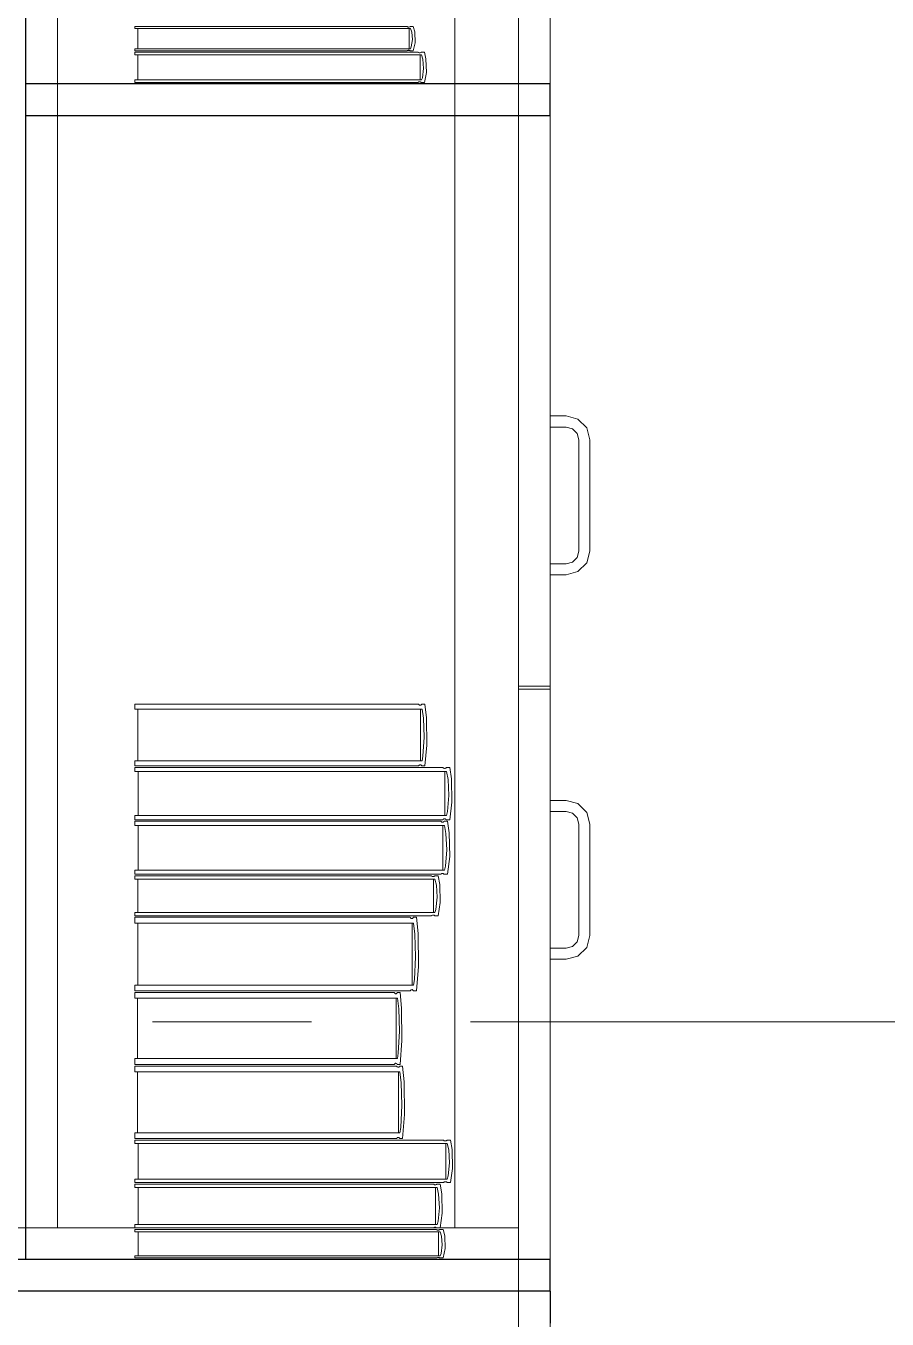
# Model space of a CAD drawing. Header units: inches. Extents: x -38 to 5698, y -33 to 92.
# Drawn here: x 294.159 to 294.701, y 9.815 to 10.629 of the extents above; entities that cross this region are included whole.
import ezdxf

# ---------------------------------------------------------------- set-up
doc = ezdxf.new("R2010")
doc.units = ezdxf.units.IN
doc.header["$MEASUREMENT"] = 0
doc.set_wipeout_variables(frame=1)
doc.linetypes.add('Punto & Raya', pattern=[0.65, 0.5, -0.075, 0, -0.075])
doc.linetypes.add('Wipeout_Contour', pattern=[1, 0, -1])
doc.layers.add('Interior - Mobiliario', color=7, linetype='Continuous')
doc.layers.add('Marcador - Secciones', color=251, linetype='Continuous')

msp = doc.modelspace()

# ---------------------------------------------------------------- linework, layer by layer
at = {"layer": 'Interior - Mobiliario', "color": 175, "linetype": 'Continuous', "lineweight": 13}
for p, q in [((294.1586, 9.85227), (294.1586, 11.31227)), ((294.4686, 11.31227), (294.4686, 9.85227)), ((294.22726, 10.62713), (294.22726, 10.62834)), ((294.22726, 10.62834), (294.39858, 10.62834)), ((294.40067, 10.62713), (294.22726, 10.62713)), ((294.22901, 10.61443), (294.22901, 10.62713)), ((294.39858, 10.62834), (294.39872, 10.62826)), ((294.39872, 10.62826), (294.39895, 10.62818)), ((294.39895, 10.62818), (294.39919, 10.62812)), ((294.39919, 10.62812), (294.39944, 10.62809)), ((294.39944, 10.62809), (294.3997, 10.62809)), ((294.3997, 10.62809), (294.39996, 10.62813)), ((294.39979, 10.62713), (294.39979, 10.61443)), ((294.39996, 10.62813), (294.4002, 10.62819)), ((294.4002, 10.62819), (294.40042, 10.62828)), ((294.40042, 10.62828), (294.40052, 10.62834)), ((294.40052, 10.62834), (294.40242, 10.62834)), ((294.40147, 10.62487), (294.40067, 10.62713)), ((294.40192, 10.62021), (294.40147, 10.62487)), ((294.40242, 10.62834), (294.40338, 10.62503)), ((294.40338, 10.62503), (294.4036, 10.61826)), ((294.40067, 10.61443), (294.40119, 10.61557)), ((294.40119, 10.61557), (294.40192, 10.62021)), ((294.4036, 10.61826), (294.40242, 10.61322)), ((294.22726, 10.61322), (294.22726, 10.61443)), ((294.22726, 10.61443), (294.40067, 10.61443)), ((294.39858, 10.61322), (294.22726, 10.61322)), ((294.22726, 10.6107), (294.22726, 10.61222)), ((294.22726, 10.61222), (294.40544, 10.61222)), ((294.40762, 10.6107), (294.22726, 10.6107)), ((294.39867, 10.61327), (294.39858, 10.61322)), ((294.39889, 10.61337), (294.39867, 10.61327)), ((294.39913, 10.61343), (294.39889, 10.61337)), ((294.39939, 10.61346), (294.39913, 10.61343)), ((294.39965, 10.61347), (294.39939, 10.61346)), ((294.3999, 10.61344), (294.39965, 10.61347)), ((294.40015, 10.61338), (294.3999, 10.61344)), ((294.40037, 10.6133), (294.40015, 10.61338)), ((294.40052, 10.61322), (294.40037, 10.6133)), ((294.40242, 10.61322), (294.40052, 10.61322)), ((294.40544, 10.61222), (294.40559, 10.61211)), ((294.40559, 10.61211), (294.40582, 10.61201)), ((294.40582, 10.61201), (294.40608, 10.61193)), ((294.40608, 10.61193), (294.40634, 10.6119)), ((294.40634, 10.6119), (294.40661, 10.6119)), ((294.40661, 10.6119), (294.40688, 10.61195)), ((294.40688, 10.61195), (294.40713, 10.61203)), ((294.40713, 10.61203), (294.40736, 10.61214)), ((294.40736, 10.61214), (294.40746, 10.61222)), ((294.40746, 10.61222), (294.40944, 10.61222)), ((294.40845, 10.60786), (294.40762, 10.6107)), ((294.40892, 10.60203), (294.40845, 10.60786)), ((294.40944, 10.61222), (294.41043, 10.60806)), ((294.41043, 10.60806), (294.41066, 10.59959)), ((294.4986, 10.38327), (294.4886, 10.38327)), ((294.4886, 10.38327), (294.4886, 10.37627)), ((294.5061, 10.38126), (294.4986, 10.38327)), ((294.51159, 10.37577), (294.5061, 10.38126)), ((294.4886, 10.37627), (294.4986, 10.37627)), ((294.4986, 10.37627), (294.5026, 10.3752)), ((294.5026, 10.3752), (294.50553, 10.37227)), ((294.50553, 10.37227), (294.5066, 10.36827)), ((294.5136, 10.36827), (294.51159, 10.37577)), ((294.5066, 10.36827), (294.5066, 10.29827)), ((294.5136, 10.29827), (294.5136, 10.36827)), ((294.5066, 10.29827), (294.50553, 10.29427)), ((294.51159, 10.29077), (294.5136, 10.29827)), ((294.4986, 10.29027), (294.4886, 10.29027)), ((294.4886, 10.29027), (294.4886, 10.28327)), ((294.5026, 10.29134), (294.4986, 10.29027)), ((294.50553, 10.29427), (294.5026, 10.29134)), ((294.5061, 10.28528), (294.51159, 10.29077)), ((294.4886, 10.28327), (294.4986, 10.28327)), ((294.4986, 10.28327), (294.5061, 10.28528)), ((294.4886, 10.21327), (294.4686, 10.21327)), ((294.4886, 10.21127), (294.4686, 10.21127)), ((294.22726, 10.19878), (294.22726, 10.20189)), ((294.22726, 10.20189), (294.40578, 10.20189)), ((294.40578, 10.20189), (294.40593, 10.20169)), ((294.40593, 10.20169), (294.40617, 10.20146)), ((294.40617, 10.20146), (294.40642, 10.20132)), ((294.40642, 10.20132), (294.40669, 10.20124)), ((294.40669, 10.20124), (294.40696, 10.20125)), ((294.40696, 10.20125), (294.40722, 10.20134)), ((294.40722, 10.20134), (294.40747, 10.20151)), ((294.40747, 10.20151), (294.4077, 10.20174)), ((294.4077, 10.20174), (294.4078, 10.20189)), ((294.4078, 10.20189), (294.40979, 10.20189)), ((294.40979, 10.20189), (294.41079, 10.19337)), ((294.40796, 10.19878), (294.22726, 10.19878)), ((294.22908, 10.16613), (294.22908, 10.19878)), ((294.40705, 10.19878), (294.40705, 10.16613)), ((294.4088, 10.19296), (294.40796, 10.19878)), ((294.40926, 10.181), (294.4088, 10.19296)), ((294.41079, 10.19337), (294.41101, 10.17598)), ((294.4085, 10.16908), (294.40926, 10.181)), ((294.41101, 10.17598), (294.40979, 10.16302)), ((294.40796, 10.16613), (294.4085, 10.16908)), ((294.22726, 10.16302), (294.22726, 10.16613)), ((294.22726, 10.16613), (294.40796, 10.16613)), ((294.40578, 10.16302), (294.22726, 10.16302)), ((294.22726, 10.15939), (294.22726, 10.16202)), ((294.22726, 10.16202), (294.42102, 10.16202)), ((294.40588, 10.16317), (294.40578, 10.16302)), ((294.40611, 10.16341), (294.40588, 10.16317)), ((294.40636, 10.16357), (294.40611, 10.16341)), ((294.40663, 10.16366), (294.40636, 10.16357)), ((294.4069, 10.16367), (294.40663, 10.16366)), ((294.40716, 10.1636), (294.4069, 10.16367)), ((294.40742, 10.16345), (294.40716, 10.1636)), ((294.40765, 10.16323), (294.40742, 10.16345)), ((294.4078, 10.16302), (294.40765, 10.16323)), ((294.40979, 10.16302), (294.4078, 10.16302)), ((294.42102, 10.16202), (294.42118, 10.16185)), ((294.42118, 10.16185), (294.42144, 10.16166)), ((294.42144, 10.16166), (294.42171, 10.16153)), ((294.42171, 10.16153), (294.422, 10.16147)), ((294.422, 10.16147), (294.42229, 10.16148)), ((294.42229, 10.16148), (294.42258, 10.16156)), ((294.42258, 10.16156), (294.42285, 10.16169)), ((294.42285, 10.16169), (294.4231, 10.16189)), ((294.4231, 10.16189), (294.42321, 10.16202)), ((294.42321, 10.16202), (294.42537, 10.16202)), ((294.42537, 10.16202), (294.42645, 10.15481)), ((294.42339, 10.15939), (294.22726, 10.15939)), ((294.22924, 10.13178), (294.22924, 10.15939)), ((294.4224, 10.15939), (294.4224, 10.13178)), ((294.4243, 10.15447), (294.42339, 10.15939)), ((294.4248, 10.14435), (294.4243, 10.15447)), ((294.42645, 10.15481), (294.4267, 10.14011)), ((294.42397, 10.13427), (294.4248, 10.14435)), ((294.4267, 10.14011), (294.42537, 10.12915)), ((294.4886, 10.14127), (294.4986, 10.14127)), ((294.4886, 10.13427), (294.4886, 10.14127)), ((294.4986, 10.14127), (294.5061, 10.13926)), ((294.5061, 10.13926), (294.51159, 10.13377)), ((294.22726, 10.12915), (294.22726, 10.13178)), ((294.22726, 10.13178), (294.42339, 10.13178)), ((294.42102, 10.12915), (294.22726, 10.12915)), ((294.22726, 10.12548), (294.22726, 10.12815)), ((294.22726, 10.12815), (294.41974, 10.12815)), ((294.41974, 10.12815), (294.4199, 10.12797)), ((294.4199, 10.12797), (294.42015, 10.12778)), ((294.42015, 10.12778), (294.42043, 10.12766)), ((294.42043, 10.12766), (294.42071, 10.12759)), ((294.42071, 10.12759), (294.421, 10.1276)), ((294.421, 10.1276), (294.42129, 10.12768)), ((294.42113, 10.12928), (294.42102, 10.12915)), ((294.42138, 10.12948), (294.42113, 10.12928)), ((294.42129, 10.12768), (294.42156, 10.12782)), ((294.42165, 10.12962), (294.42138, 10.12948)), ((294.42156, 10.12782), (294.42181, 10.12802)), ((294.42194, 10.12969), (294.42165, 10.12962)), ((294.42181, 10.12802), (294.42192, 10.12815)), ((294.42192, 10.12815), (294.42406, 10.12815)), ((294.42223, 10.1297), (294.42194, 10.12969)), ((294.42252, 10.12964), (294.42223, 10.1297)), ((294.42279, 10.12952), (294.42252, 10.12964)), ((294.42305, 10.12933), (294.42279, 10.12952)), ((294.42321, 10.12915), (294.42305, 10.12933)), ((294.42537, 10.12915), (294.42321, 10.12915)), ((294.42339, 10.13178), (294.42397, 10.13427)), ((294.42406, 10.12815), (294.42513, 10.12083)), ((294.4986, 10.13427), (294.4886, 10.13427)), ((294.5026, 10.1332), (294.4986, 10.13427)), ((294.50553, 10.13027), (294.5026, 10.1332)), ((294.5066, 10.12627), (294.50553, 10.13027)), ((294.51159, 10.13377), (294.5136, 10.12627)), ((294.42209, 10.12548), (294.22726, 10.12548)), ((294.22922, 10.09743), (294.22922, 10.12548)), ((294.42111, 10.12548), (294.42111, 10.09743)), ((294.42299, 10.12048), (294.42209, 10.12548)), ((294.42349, 10.1102), (294.42299, 10.12048)), ((294.42513, 10.12083), (294.42538, 10.10589)), ((294.5066, 10.05627), (294.5066, 10.12627)), ((294.5136, 10.12627), (294.5136, 10.05627)), ((294.42267, 10.09996), (294.42349, 10.1102)), ((294.42538, 10.10589), (294.42406, 10.09476)), ((294.22726, 10.09476), (294.22726, 10.09743)), ((294.22726, 10.09743), (294.42209, 10.09743)), ((294.41974, 10.09476), (294.22726, 10.09476)), ((294.41985, 10.09489), (294.41974, 10.09476)), ((294.4201, 10.09509), (294.41985, 10.09489)), ((294.42037, 10.09523), (294.4201, 10.09509)), ((294.42065, 10.09531), (294.42037, 10.09523)), ((294.42094, 10.09532), (294.42065, 10.09531)), ((294.42123, 10.09525), (294.42094, 10.09532)), ((294.4215, 10.09513), (294.42123, 10.09525)), ((294.42176, 10.09494), (294.4215, 10.09513)), ((294.42192, 10.09476), (294.42176, 10.09494)), ((294.42406, 10.09476), (294.42192, 10.09476)), ((294.42209, 10.09743), (294.42267, 10.09996)), ((294.22726, 10.09175), (294.22726, 10.09376)), ((294.22726, 10.09376), (294.41383, 10.09376)), ((294.41611, 10.09175), (294.22726, 10.09175)), ((294.22916, 10.0707), (294.22916, 10.09175)), ((294.41383, 10.09376), (294.41398, 10.09362)), ((294.41398, 10.09362), (294.41423, 10.09348)), ((294.41423, 10.09348), (294.4145, 10.09338)), ((294.4145, 10.09338), (294.41477, 10.09334)), ((294.41477, 10.09334), (294.41506, 10.09334)), ((294.41506, 10.09334), (294.41533, 10.0934)), ((294.41515, 10.09175), (294.41515, 10.0707)), ((294.41533, 10.0934), (294.41559, 10.09351)), ((294.41559, 10.09351), (294.41583, 10.09366)), ((294.41583, 10.09366), (294.41594, 10.09376)), ((294.41594, 10.09376), (294.41801, 10.09376)), ((294.41698, 10.088), (294.41611, 10.09175)), ((294.41747, 10.08029), (294.41698, 10.088)), ((294.41801, 10.09376), (294.41906, 10.08826)), ((294.41906, 10.08826), (294.4193, 10.07705)), ((294.41667, 10.0726), (294.41747, 10.08029)), ((294.22726, 10.0687), (294.22726, 10.0707)), ((294.22726, 10.0707), (294.41611, 10.0707)), ((294.41611, 10.0707), (294.41667, 10.0726)), ((294.4193, 10.07705), (294.41801, 10.0687)), ((294.41383, 10.0687), (294.22726, 10.0687)), ((294.22726, 10.06399), (294.22726, 10.0677)), ((294.22726, 10.0677), (294.40056, 10.0677)), ((294.40268, 10.06399), (294.22726, 10.06399)), ((294.22903, 10.02509), (294.22903, 10.06399)), ((294.40056, 10.0677), (294.40071, 10.06745)), ((294.40071, 10.06745), (294.40094, 10.06718)), ((294.40094, 10.06718), (294.40118, 10.06701)), ((294.40118, 10.06701), (294.40144, 10.06692)), ((294.40144, 10.06692), (294.4017, 10.06693)), ((294.4017, 10.06693), (294.40196, 10.06704)), ((294.40179, 10.06399), (294.40179, 10.02509)), ((294.40196, 10.06704), (294.4022, 10.06724)), ((294.4022, 10.06724), (294.40243, 10.06752)), ((294.40243, 10.06752), (294.40252, 10.0677)), ((294.40252, 10.0677), (294.40445, 10.0677)), ((294.40349, 10.05706), (294.40268, 10.06399)), ((294.40445, 10.0677), (294.40542, 10.05754)), ((294.41393, 10.0688), (294.41383, 10.0687)), ((294.41417, 10.06895), (294.41393, 10.0688)), ((294.41444, 10.06905), (294.41417, 10.06895)), ((294.41471, 10.06911), (294.41444, 10.06905)), ((294.41499, 10.06912), (294.41471, 10.06911)), ((294.41527, 10.06907), (294.41499, 10.06912)), ((294.41554, 10.06898), (294.41527, 10.06907)), ((294.41578, 10.06883), (294.41554, 10.06898)), ((294.41594, 10.0687), (294.41578, 10.06883)), ((294.41801, 10.0687), (294.41594, 10.0687)), ((294.40394, 10.0428), (294.40349, 10.05706)), ((294.40542, 10.05754), (294.40564, 10.03683)), ((294.50553, 10.05227), (294.5066, 10.05627)), ((294.5136, 10.05627), (294.51159, 10.04877)), ((294.4886, 10.04827), (294.4986, 10.04827)), ((294.4886, 10.04127), (294.4886, 10.04827)), ((294.4986, 10.04827), (294.5026, 10.04934)), ((294.5026, 10.04934), (294.50553, 10.05227)), ((294.51159, 10.04877), (294.5061, 10.04328)), ((294.4032, 10.02861), (294.40394, 10.0428)), ((294.4986, 10.04127), (294.4886, 10.04127)), ((294.5061, 10.04328), (294.4986, 10.04127)), ((294.40564, 10.03683), (294.40445, 10.02139)), ((294.22726, 10.02139), (294.22726, 10.02509)), ((294.22726, 10.02509), (294.40268, 10.02509)), ((294.40056, 10.02139), (294.22726, 10.02139)), ((294.40066, 10.02157), (294.40056, 10.02139)), ((294.40088, 10.02185), (294.40066, 10.02157)), ((294.40113, 10.02205), (294.40088, 10.02185)), ((294.40138, 10.02215), (294.40113, 10.02205)), ((294.40164, 10.02216), (294.40138, 10.02215)), ((294.4019, 10.02208), (294.40164, 10.02216)), ((294.40215, 10.0219), (294.4019, 10.02208)), ((294.40238, 10.02164), (294.40215, 10.0219)), ((294.40252, 10.02139), (294.40238, 10.02164)), ((294.40445, 10.02139), (294.40252, 10.02139)), ((294.40268, 10.02509), (294.4032, 10.02861)), ((294.22726, 10.01677), (294.22726, 10.02039)), ((294.22726, 10.02039), (294.39051, 10.02039)), ((294.39251, 10.01677), (294.22726, 10.01677)), ((294.22893, 9.97873), (294.22893, 10.01677)), ((294.39051, 10.02039), (294.39065, 10.02015)), ((294.39065, 10.02015), (294.39087, 10.01989)), ((294.39087, 10.01989), (294.3911, 10.01972)), ((294.3911, 10.01972), (294.39134, 10.01963)), ((294.39134, 10.01963), (294.39159, 10.01964)), ((294.39159, 10.01964), (294.39183, 10.01975)), ((294.39167, 10.01677), (294.39167, 9.97873)), ((294.39183, 10.01975), (294.39206, 10.01994)), ((294.39206, 10.01994), (294.39227, 10.02021)), ((294.39227, 10.02021), (294.39236, 10.02039)), ((294.39236, 10.02039), (294.39418, 10.02039)), ((294.39328, 10.00999), (294.39251, 10.01677)), ((294.39418, 10.02039), (294.39509, 10.01046)), ((294.3937, 9.99605), (294.39328, 10.00999)), ((294.39509, 10.01046), (294.3953, 9.99021)), ((294.393, 9.98216), (294.3937, 9.99605)), ((294.3953, 9.99021), (294.39418, 9.97511)), ((294.39251, 9.97873), (294.393, 9.98216)), ((294.22726, 9.97511), (294.22726, 9.97873)), ((294.22726, 9.97873), (294.39251, 9.97873)), ((294.39051, 9.97511), (294.22726, 9.97511)), ((294.22726, 9.97045), (294.22726, 9.97411)), ((294.22726, 9.97411), (294.39205, 9.97411)), ((294.39061, 9.97528), (294.39051, 9.97511)), ((294.39082, 9.97556), (294.39061, 9.97528)), ((294.39105, 9.97575), (294.39082, 9.97556)), ((294.39129, 9.97585), (294.39105, 9.97575)), ((294.39153, 9.97586), (294.39129, 9.97585)), ((294.39178, 9.97578), (294.39153, 9.97586)), ((294.39201, 9.97561), (294.39178, 9.97578)), ((294.39223, 9.97535), (294.39201, 9.97561)), ((294.39205, 9.97411), (294.39219, 9.97386)), ((294.39219, 9.97386), (294.3924, 9.9736)), ((294.39236, 9.97511), (294.39223, 9.97535)), ((294.39418, 9.97511), (294.39236, 9.97511)), ((294.3924, 9.9736), (294.39264, 9.97342)), ((294.39264, 9.97342), (294.39288, 9.97334)), ((294.39288, 9.97334), (294.39313, 9.97335)), ((294.39313, 9.97335), (294.39338, 9.97346)), ((294.39338, 9.97346), (294.39361, 9.97365)), ((294.39361, 9.97365), (294.39382, 9.97393)), ((294.39382, 9.97393), (294.39391, 9.97411)), ((294.39391, 9.97411), (294.39575, 9.97411)), ((294.39575, 9.97411), (294.39667, 9.96408)), ((294.39406, 9.97045), (294.22726, 9.97045)), ((294.22894, 9.93204), (294.22894, 9.97045)), ((294.39322, 9.97045), (294.39322, 9.93204)), ((294.39484, 9.9636), (294.39406, 9.97045)), ((294.39526, 9.94952), (294.39484, 9.9636)), ((294.39667, 9.96408), (294.39688, 9.94363)), ((294.39456, 9.9355), (294.39526, 9.94952)), ((294.39688, 9.94363), (294.39575, 9.92838)), ((294.22726, 9.92838), (294.22726, 9.93204)), ((294.22726, 9.93204), (294.39406, 9.93204)), ((294.39406, 9.93204), (294.39456, 9.9355)), ((294.39205, 9.92838), (294.22726, 9.92838)), ((294.22726, 9.92525), (294.22726, 9.92738)), ((294.22726, 9.92738), (294.42147, 9.92738)), ((294.42385, 9.92525), (294.22726, 9.92525)), ((294.22924, 9.90293), (294.22924, 9.92525)), ((294.39214, 9.92856), (294.39205, 9.92838)), ((294.39235, 9.92883), (294.39214, 9.92856)), ((294.39259, 9.92903), (294.39235, 9.92883)), ((294.39283, 9.92913), (294.39259, 9.92903)), ((294.39308, 9.92914), (294.39283, 9.92913)), ((294.39332, 9.92906), (294.39308, 9.92914)), ((294.39356, 9.92888), (294.39332, 9.92906)), ((294.39378, 9.92862), (294.39356, 9.92888)), ((294.39391, 9.92838), (294.39378, 9.92862)), ((294.39575, 9.92838), (294.39391, 9.92838)), ((294.42147, 9.92738), (294.42164, 9.92724)), ((294.42164, 9.92724), (294.42189, 9.92708)), ((294.42189, 9.92708), (294.42217, 9.92698)), ((294.42217, 9.92698), (294.42246, 9.92693)), ((294.42246, 9.92693), (294.42275, 9.92694)), ((294.42275, 9.92694), (294.42304, 9.927)), ((294.42285, 9.92525), (294.42285, 9.90293)), ((294.42304, 9.927), (294.42331, 9.92711)), ((294.42331, 9.92711), (294.42356, 9.92727)), ((294.42356, 9.92727), (294.42367, 9.92738)), ((294.42367, 9.92738), (294.42583, 9.92738)), ((294.42476, 9.92127), (294.42385, 9.92525)), ((294.42583, 9.92738), (294.42692, 9.92155)), ((294.42526, 9.91309), (294.42476, 9.92127)), ((294.42692, 9.92155), (294.42716, 9.90967)), ((294.42443, 9.90495), (294.42526, 9.91309)), ((294.42716, 9.90967), (294.42583, 9.90081)), ((294.22726, 9.90081), (294.22726, 9.90293)), ((294.22726, 9.90293), (294.42385, 9.90293)), ((294.42147, 9.90081), (294.22726, 9.90081)), ((294.22726, 9.89759), (294.22726, 9.89981)), ((294.22726, 9.89981), (294.4152, 9.89981)), ((294.4152, 9.89981), (294.41535, 9.89966)), ((294.41535, 9.89966), (294.4156, 9.8995)), ((294.4156, 9.8995), (294.41587, 9.8994)), ((294.41587, 9.8994), (294.41615, 9.89934)), ((294.41615, 9.89934), (294.41643, 9.89935)), ((294.41643, 9.89935), (294.41671, 9.89941)), ((294.41671, 9.89941), (294.41697, 9.89953)), ((294.41697, 9.89953), (294.41722, 9.8997)), ((294.41722, 9.8997), (294.41732, 9.89981)), ((294.41732, 9.89981), (294.41941, 9.89981)), ((294.41941, 9.89981), (294.42046, 9.89374)), ((294.42158, 9.90091), (294.42147, 9.90081)), ((294.42183, 9.90107), (294.42158, 9.90091)), ((294.42211, 9.90118), (294.42183, 9.90107)), ((294.42239, 9.90125), (294.42211, 9.90118)), ((294.42269, 9.90125), (294.42239, 9.90125)), ((294.42298, 9.9012), (294.42269, 9.90125)), ((294.42325, 9.9011), (294.42298, 9.9012)), ((294.42351, 9.90095), (294.42325, 9.9011)), ((294.42367, 9.90081), (294.42351, 9.90095)), ((294.42583, 9.90081), (294.42367, 9.90081)), ((294.42385, 9.90293), (294.42443, 9.90495)), ((294.41749, 9.89759), (294.22726, 9.89759)), ((294.22918, 9.87435), (294.22918, 9.89759)), ((294.41653, 9.89759), (294.41653, 9.87435)), ((294.41837, 9.89345), (294.41749, 9.89759)), ((294.41886, 9.88493), (294.41837, 9.89345)), ((294.42046, 9.89374), (294.4207, 9.88137)), ((294.41806, 9.87645), (294.41886, 9.88493)), ((294.41749, 9.87435), (294.41806, 9.87645)), ((294.4207, 9.88137), (294.41941, 9.87214)), ((294.1786, 9.87227), (294.1386, 9.87227)), ((294.4286, 9.87227), (294.1786, 9.87227)), ((294.22726, 9.87214), (294.22726, 9.87435)), ((294.22726, 9.87435), (294.41749, 9.87435)), ((294.4152, 9.87214), (294.22726, 9.87214)), ((294.22726, 9.86971), (294.22726, 9.87114)), ((294.22726, 9.87114), (294.417, 9.87114)), ((294.41931, 9.86971), (294.22726, 9.86971)), ((294.4153, 9.87225), (294.4152, 9.87214)), ((294.41555, 9.87241), (294.4153, 9.87225)), ((294.41581, 9.87253), (294.41555, 9.87241)), ((294.41609, 9.87259), (294.41581, 9.87253)), ((294.41637, 9.8726), (294.41609, 9.87259)), ((294.41665, 9.87255), (294.41637, 9.8726)), ((294.41692, 9.87245), (294.41665, 9.87255)), ((294.41717, 9.87229), (294.41692, 9.87245)), ((294.417, 9.87114), (294.41716, 9.87104)), ((294.41716, 9.87104), (294.41741, 9.87094)), ((294.41732, 9.87214), (294.41717, 9.87229)), ((294.41941, 9.87214), (294.41732, 9.87214)), ((294.41741, 9.87094), (294.41768, 9.87087)), ((294.41768, 9.87087), (294.41796, 9.87084)), ((294.41796, 9.87084), (294.41825, 9.87084)), ((294.41825, 9.87084), (294.41853, 9.87088)), ((294.41853, 9.87088), (294.41879, 9.87096)), ((294.41879, 9.87096), (294.41904, 9.87107)), ((294.41904, 9.87107), (294.41915, 9.87114)), ((294.41915, 9.87114), (294.42125, 9.87114)), ((294.42021, 9.86703), (294.41931, 9.86971)), ((294.4207, 9.86153), (294.42021, 9.86703)), ((294.42125, 9.87114), (294.42232, 9.86722)), ((294.42232, 9.86722), (294.42256, 9.85923)), ((294.4686, 9.87227), (294.4286, 9.87227)), ((294.1586, 9.85227), (294.1386, 9.85227)), ((294.4686, 9.85227), (294.1586, 9.85227))]:
    msp.add_line(p, q, dxfattribs=at)
at = {"layer": 'Interior - Mobiliario', "color": 175, "linetype": 'Continuous', "lineweight": 30}
msp.add_line((294.1586, 9.85227), (294.1386, 9.85227), dxfattribs=at)
at = {"layer": 'Marcador - Secciones', "color": 251, "linetype": 'Punto & Raya', "lineweight": 13}
msp.add_line((282.4384, 10.00185), (323.85067, 10.00185), dxfattribs=at)

# ---------------------------------------------------------------- wipeouts: each hides what was drawn before it
at = {"color": 254, "linetype": 'Wipeout_Contour', "lineweight": 0, "ltscale": 9716.042175}
msp.add_wipeout([(294.4886, 9.81227), (294.4886, 9.83227), (294.1386, 9.83227), (294.1386, 9.81227)], dxfattribs=at).dxf.layer = 'Interior - Mobiliario'

# ---------------------------------------------------------------- next in the draw order: linework, layer by layer
at = {"layer": 'Interior - Mobiliario', "color": 175, "linetype": 'Continuous', "lineweight": 30}
for q in [(294.1386, 9.83227), (294.4886, 9.81227)]:
    msp.add_line((294.4886, 9.83227), q, dxfattribs=at)
at = {"layer": 'Interior - Mobiliario', "color": 175, "linetype": 'Continuous', "lineweight": 13}
for p, q in [((294.4886, 9.83227), (294.1386, 9.83227)), ((294.4686, 9.83227), (294.1386, 9.83227)), ((294.1386, 9.83227), (294.4886, 9.83227)), ((294.4686, 9.79227), (294.4686, 9.83227)), ((294.4886, 9.81227), (294.4886, 9.83227)), ((294.4886, 9.83227), (294.4886, 8.33227))]:
    msp.add_line(p, q, dxfattribs=at)

# ---------------------------------------------------------------- next in the draw order: wipeouts: each hides what was drawn before it
at = {"color": 254, "linetype": 'Wipeout_Contour', "lineweight": 0, "ltscale": 9716.094943}
msp.add_wipeout([(294.4886, 10.59227), (294.1586, 10.59227), (294.1586, 10.57227), (294.4886, 10.57227)], dxfattribs=at).dxf.layer = 'Interior - Mobiliario'

# ---------------------------------------------------------------- next in the draw order: linework, layer by layer
at = {"layer": 'Interior - Mobiliario', "color": 175, "linetype": 'Continuous', "lineweight": 30}
for p, q in [((294.1586, 9.85227), (294.1586, 11.31227)), ((294.1586, 10.57227), (294.1586, 10.59227)), ((294.4886, 10.59227), (294.1586, 10.59227)), ((294.4886, 10.57227), (294.4886, 10.59227)), ((294.4886, 10.57227), (294.1586, 10.57227))]:
    msp.add_line(p, q, dxfattribs=at)
at = {"layer": 'Interior - Mobiliario', "color": 175, "linetype": 'Continuous', "lineweight": 13}
for p, q in [((294.1586, 11.31227), (294.1586, 9.85227)), ((294.1786, 11.29227), (294.1786, 9.87227)), ((294.4286, 9.87227), (294.4286, 11.29227)), ((294.4686, 11.29227), (294.4686, 9.87227)), ((294.4686, 10.59227), (294.4686, 10.95127)), ((294.4886, 10.59227), (294.4886, 10.95127)), ((294.22908, 10.59479), (294.22908, 10.6107)), ((294.40671, 10.6107), (294.40671, 10.59479)), ((294.40816, 10.59622), (294.40892, 10.60203)), ((294.41066, 10.59959), (294.40944, 10.59327)), ((294.1586, 10.59227), (294.4886, 10.59227)), ((294.1586, 10.57227), (294.1586, 10.59227)), ((294.1586, 10.59227), (294.4886, 10.59227)), ((294.1586, 10.57227), (294.1586, 10.59227)), ((294.22726, 10.59327), (294.22726, 10.59479)), ((294.22726, 10.59479), (294.40762, 10.59479)), ((294.40544, 10.59327), (294.22726, 10.59327)), ((294.40554, 10.59334), (294.40544, 10.59327)), ((294.40577, 10.59346), (294.40554, 10.59334)), ((294.40602, 10.59354), (294.40577, 10.59346)), ((294.40628, 10.59358), (294.40602, 10.59354)), ((294.40655, 10.59359), (294.40628, 10.59358)), ((294.40682, 10.59355), (294.40655, 10.59359)), ((294.40707, 10.59348), (294.40682, 10.59355)), ((294.40731, 10.59337), (294.40707, 10.59348)), ((294.40746, 10.59327), (294.40731, 10.59337)), ((294.40944, 10.59327), (294.40746, 10.59327)), ((294.40762, 10.59479), (294.40816, 10.59622)), ((294.4886, 10.59227), (294.4686, 10.59227)), ((294.4886, 10.59227), (294.4886, 10.57227)), ((294.4886, 10.59227), (294.4886, 10.57227)), ((294.4886, 10.57227), (294.1586, 10.57227)), ((294.4886, 10.57227), (294.1586, 10.57227)), ((294.4686, 10.57227), (294.4686, 10.21327)), ((294.4886, 10.57227), (294.4686, 10.57227)), ((294.4886, 10.57227), (294.4886, 10.21327))]:
    msp.add_line(p, q, dxfattribs=at)

# ---------------------------------------------------------------- next in the draw order: wipeouts: each hides what was drawn before it
at = {"color": 254, "linetype": 'Wipeout_Contour', "lineweight": 0, "ltscale": 9716.042499}
msp.add_wipeout([(294.4886, 9.85227), (294.1386, 9.85227), (294.1386, 9.83227), (294.4886, 9.83227)], dxfattribs=at).dxf.layer = 'Interior - Mobiliario'

# ---------------------------------------------------------------- next in the draw order: linework, layer by layer
at = {"layer": 'Interior - Mobiliario', "color": 175, "linetype": 'Continuous', "lineweight": 13}
for p, q in [((294.4886, 9.83227), (294.4886, 11.33227)), ((294.1586, 9.85227), (294.1586, 11.31227)), ((294.1586, 9.85227), (294.1586, 11.31227)), ((294.1586, 9.85227), (294.1586, 11.31227)), ((294.4686, 11.31227), (294.4686, 9.85227)), ((294.4686, 11.31227), (294.4686, 9.85227)), ((294.4886, 11.31227), (294.4886, 9.85227)), ((294.4886, 11.31227), (294.4886, 9.85227)), ((294.4686, 9.85227), (294.4686, 10.21127)), ((294.4886, 9.85227), (294.4886, 10.21127)), ((294.2292, 9.8547), (294.2292, 9.86971)), ((294.41834, 9.86971), (294.41834, 9.8547)), ((294.4686, 9.87227), (294.4686, 9.83227)), ((294.41989, 9.85605), (294.4207, 9.86153)), ((294.42256, 9.85923), (294.42125, 9.85327)), ((294.1386, 9.85227), (294.4886, 9.85227)), ((294.4886, 9.85227), (294.1386, 9.85227)), ((294.4886, 9.85227), (294.1586, 9.85227)), ((294.4686, 9.85227), (294.1586, 9.85227)), ((294.4686, 9.85227), (294.1586, 9.85227)), ((294.22726, 9.85327), (294.22726, 9.8547)), ((294.22726, 9.8547), (294.41931, 9.8547)), ((294.417, 9.85327), (294.22726, 9.85327)), ((294.41711, 9.85334), (294.417, 9.85327)), ((294.41735, 9.85345), (294.41711, 9.85334)), ((294.41762, 9.85352), (294.41735, 9.85345)), ((294.4179, 9.85356), (294.41762, 9.85352)), ((294.41818, 9.85357), (294.4179, 9.85356)), ((294.41847, 9.85354), (294.41818, 9.85357)), ((294.41874, 9.85347), (294.41847, 9.85354)), ((294.41899, 9.85337), (294.41874, 9.85347)), ((294.41915, 9.85327), (294.41899, 9.85337)), ((294.42125, 9.85327), (294.41915, 9.85327)), ((294.41931, 9.8547), (294.41989, 9.85605)), ((294.4886, 9.85227), (294.4686, 9.85227)), ((294.4886, 9.85227), (294.4886, 9.83227)), ((294.4886, 9.83227), (294.1386, 9.83227)), ((294.4686, 9.83227), (294.1386, 9.83227)), ((294.1386, 9.83227), (294.4886, 9.83227))]:
    msp.add_line(p, q, dxfattribs=at)
at = {"layer": 'Interior - Mobiliario', "color": 175, "linetype": 'Continuous', "lineweight": 30}
for p, q in [((294.4886, 9.85227), (294.1386, 9.85227)), ((294.4886, 9.83227), (294.4886, 9.85227)), ((294.4886, 9.83227), (294.1386, 9.83227))]:
    msp.add_line(p, q, dxfattribs=at)

doc.saveas('drawing.dxf')
